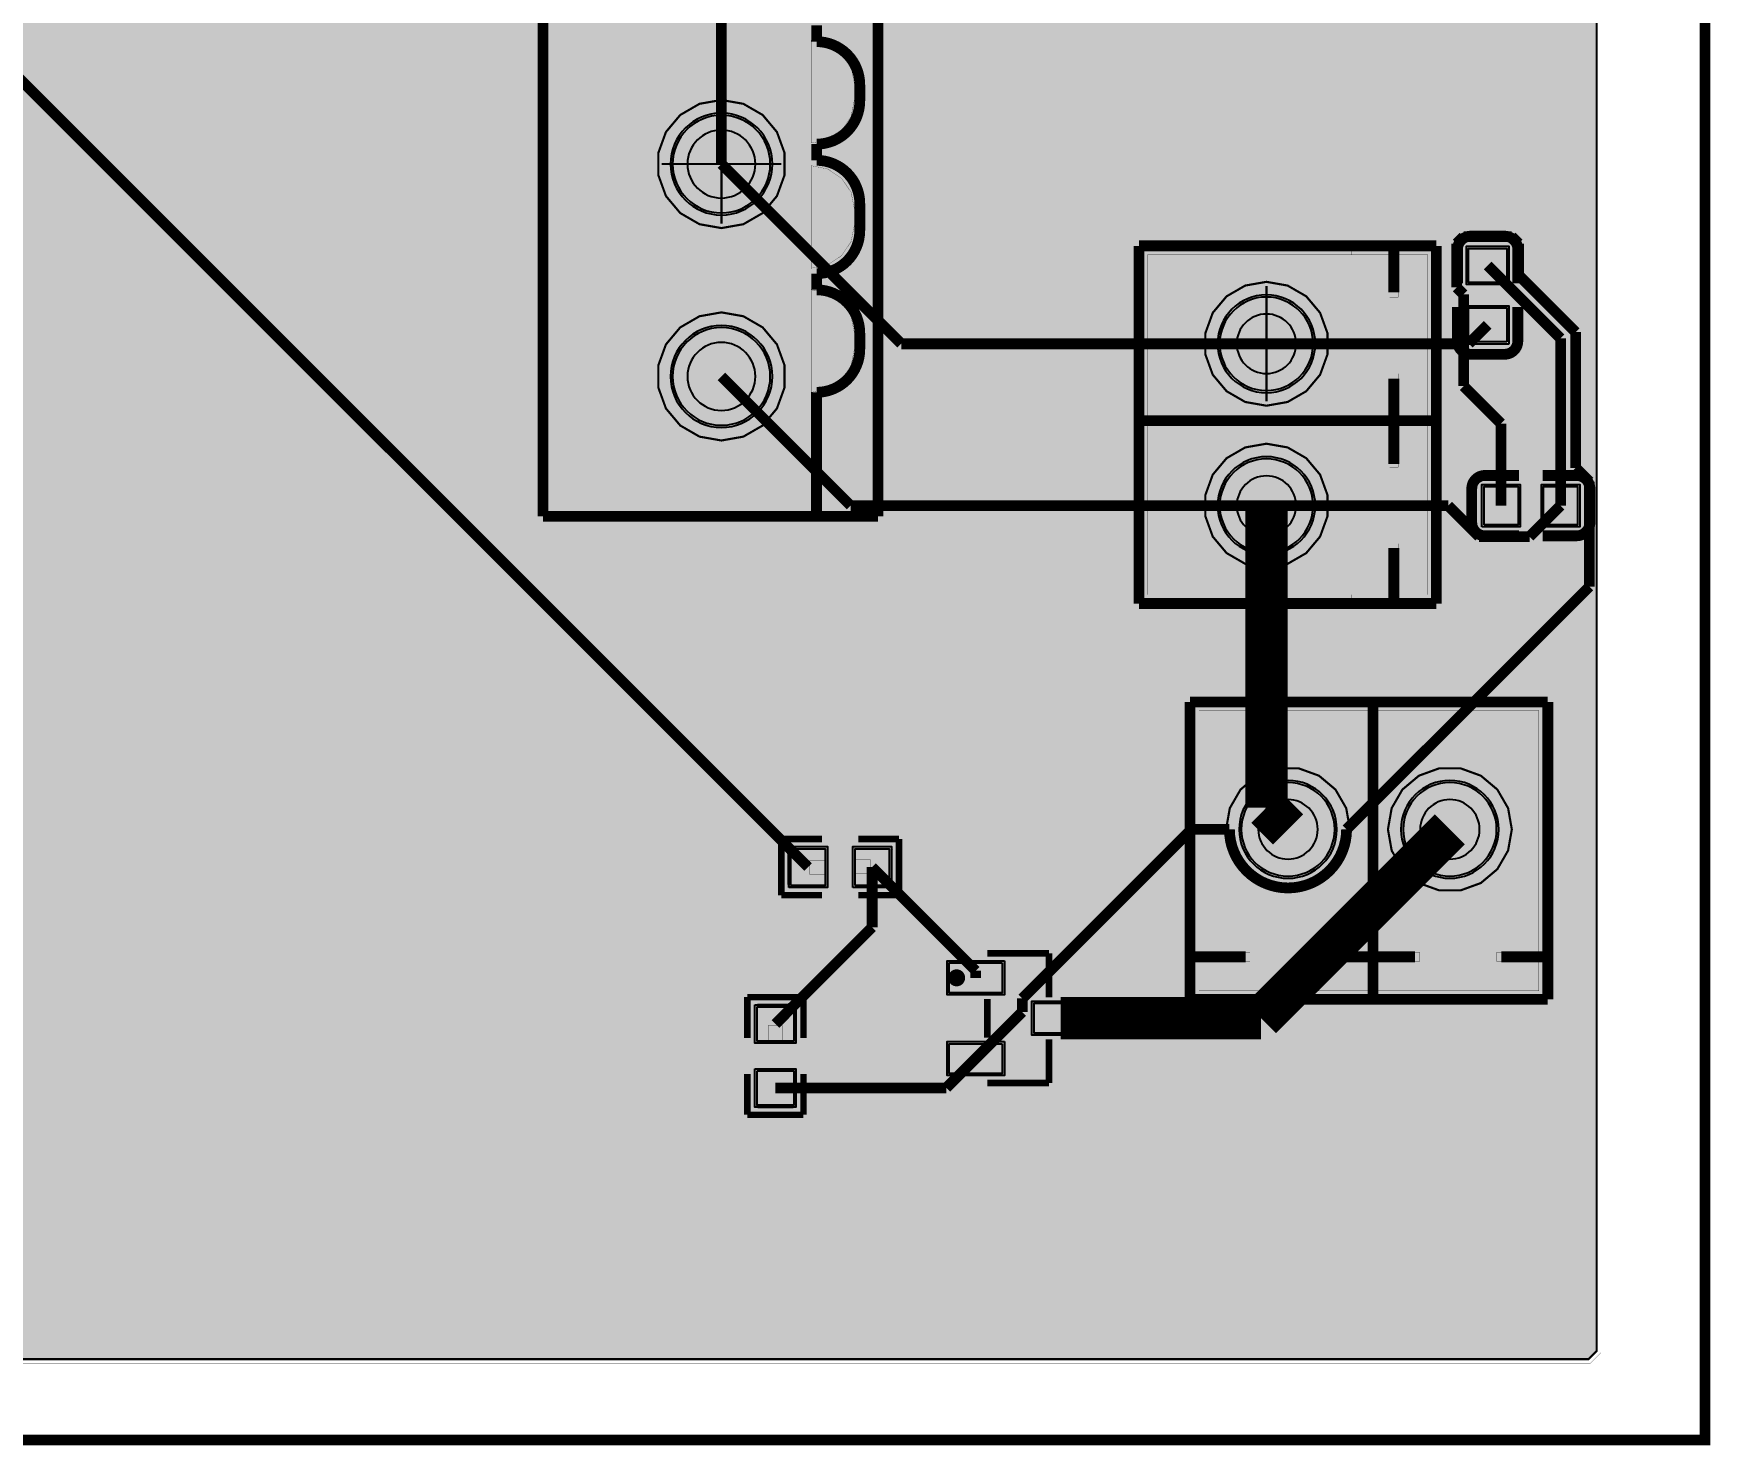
# Model space of a CAD drawing. Header units: millimetres. Extents: x -49.9 to 35.3, y -44.6 to 17.7.
# Drawn here: x -4.13 to 35.34, y -44.6 to -11.37 of the extents above; entities that cross this region are included whole.
import ezdxf

# ---------------------------------------------------------------- set-up
doc = ezdxf.new("R2010")
doc.units = ezdxf.units.MM
doc.header["$MEASUREMENT"] = 0
for name, color, linetype, true_color in [('Board-Outline-Layer', 7, 'Continuous', 0xff00ff), ('Bottom-Layer', 7, 'Continuous', 0x0000ff), ('Bottom-Paste-Mask-Layer', 7, 'Continuous', 0x800000), ('Bottom-Solder-Mask-Layer', 7, 'Continuous', 0xaa00ff), ('Document-Layer', 7, 'Continuous', 0xffffff), ('Hole-Layer', 7, 'Continuous', 0x222222), ('Multi-Layer', 7, 'Continuous', 0xc0c0c0), ('Top-Layer', 7, 'Continuous', 0xff0000), ('Top-Paste-Mask-Layer', 7, 'Continuous', 0x808080), ('Top-Silkscreen-Layer', 7, 'Continuous', 0xffcc00), ('Top-Solder-Mask-Layer', 7, 'Continuous', 0x800080)]:
    doc.layers.add(name, color=color, linetype=linetype, true_color=true_color)

msp = doc.modelspace()

# ---------------------------------------------------------------- hatches: boundary and pattern name
at = {"layer": 'Bottom-Layer'}
for points in [[(31.962, 15.519), (32.313, 15.168), (32.385, 15.138), (32.457, 15.168), (32.554, 15.265), (32.664, 15.265), (32.664, -42.376), (32.47, -42.57), (-47.075, -42.57), (-47.142, -42.503), (-47.142, 15.519)], [(12.065, -15.946), (12.581, -15.855), (13.035, -15.593), (13.371, -15.192), (13.55, -14.7), (13.55, -14.176), (13.371, -13.684), (13.035, -13.283), (12.581, -13.021), (12.065, -12.93), (11.549, -13.021), (11.096, -13.283), (10.759, -13.684), (10.58, -14.176), (10.58, -14.7), (10.759, -15.192), (11.096, -15.593), (11.549, -15.855)], [(10.915, -14.438, 1), (13.215, -14.438, 1)], [(24.892, -17.211), (24.393, -17.299), (23.955, -17.552), (23.629, -17.94), (23.456, -18.416), (23.456, -18.922), (23.629, -19.398), (23.955, -19.786), (24.393, -20.039), (24.892, -20.127), (25.391, -20.039), (25.829, -19.786), (26.155, -19.398), (26.328, -18.922), (26.328, -18.416), (26.155, -17.94), (25.829, -17.552), (25.391, -17.299)], [(23.792, -18.669, 1), (25.992, -18.669, 1)], [(12.065, -20.946), (12.581, -20.855), (13.035, -20.593), (13.371, -20.192), (13.55, -19.7), (13.55, -19.176), (13.371, -18.684), (13.035, -18.283), (12.581, -18.021), (12.065, -17.93), (11.549, -18.021), (11.096, -18.283), (10.759, -18.684), (10.58, -19.176), (10.58, -19.7), (10.759, -20.192), (11.096, -20.593), (11.549, -20.855)], [(10.915, -19.438, 1), (13.215, -19.438, 1)], [(24.892, -21.021), (24.393, -21.109), (23.955, -21.362), (23.629, -21.75), (23.456, -22.226), (23.456, -22.732), (23.629, -23.208), (23.955, -23.596), (24.393, -23.849), (24.892, -23.937), (25.391, -23.849), (25.829, -23.596), (26.155, -23.208), (26.328, -22.732), (26.328, -22.226), (26.155, -21.75), (25.829, -21.362), (25.391, -21.109)], [(23.792, -22.479, 1), (25.992, -22.479, 1)], [(26.858, -30.099), (26.77, -29.6), (26.517, -29.162), (26.129, -28.836), (25.653, -28.663), (25.147, -28.663), (24.671, -28.836), (24.283, -29.162), (24.03, -29.6), (23.942, -30.099), (24.03, -30.598), (24.283, -31.036), (24.671, -31.362), (25.147, -31.535), (25.653, -31.535), (26.129, -31.362), (26.517, -31.036), (26.77, -30.598)], [(30.668, -30.099), (30.58, -29.6), (30.327, -29.162), (29.939, -28.836), (29.463, -28.663), (28.957, -28.663), (28.481, -28.836), (28.093, -29.162), (27.84, -29.6), (27.752, -30.099), (27.84, -30.598), (28.093, -31.036), (28.481, -31.362), (28.957, -31.535), (29.463, -31.535), (29.939, -31.362), (30.327, -31.036), (30.58, -30.598)], [(24.3, -30.099, 1), (26.5, -30.099, 1)], [(28.11, -30.099, 1), (30.31, -30.099, 1)]]:
    msp.add_hatch(color=256, dxfattribs=at).paths.add_polyline_path(points)
at = {"layer": 'Bottom-Paste-Mask-Layer'}
for points in [[(10.915, -14.438, 1), (13.215, -14.438, 1)], [(23.792, -18.669, 1), (25.992, -18.669, 1)], [(10.915, -19.438, 1), (13.215, -19.438, 1)], [(23.792, -22.479, 1), (25.992, -22.479, 1)], [(24.3, -30.099, 1), (26.5, -30.099, 1)], [(28.11, -30.099, 1), (30.31, -30.099, 1)]]:
    msp.add_hatch(color=256, dxfattribs=at).paths.add_polyline_path(points)
at = {"layer": 'Bottom-Solder-Mask-Layer'}
for points in [[(10.865, -14.438, 1), (13.265, -14.438, 1)], [(23.741, -18.669, 1), (26.043, -18.669, 1)], [(10.865, -19.438, 1), (13.265, -19.438, 1)], [(23.741, -22.479, 1), (26.043, -22.479, 1)], [(24.249, -30.099, 1), (26.551, -30.099, 1)], [(28.059, -30.099, 1), (30.361, -30.099, 1)]]:
    msp.add_hatch(color=256, dxfattribs=at).paths.add_polyline_path(points)
at = {"layer": 'Document-Layer'}
for points in [[(15.194, -12.928), (15.117, -13.316), (14.896, -13.646), (14.567, -13.866), (14.178, -13.944), (14.178, -11.531), (14.567, -11.608), (14.896, -11.828), (15.117, -12.158), (15.194, -12.547)], [(15.194, -12.928), (15.117, -13.316), (14.896, -13.646), (14.567, -13.866), (14.178, -13.944), (14.178, -11.531), (14.567, -11.608), (14.896, -11.828), (15.117, -12.158), (15.194, -12.547)], [(15.194, -15.875), (15.117, -16.264), (14.896, -16.593), (14.567, -16.814), (14.178, -16.891), (14.178, -14.478), (14.567, -14.555), (14.896, -14.776), (15.117, -15.105), (15.194, -15.494)], [(15.194, -15.875), (15.117, -16.264), (14.896, -16.593), (14.567, -16.814), (14.178, -16.891), (14.178, -14.478), (14.567, -14.555), (14.896, -14.776), (15.117, -15.105), (15.194, -15.494)], [(21.892, -24.774), (21.892, -16.374), (26.892, -16.374), (26.892, -16.574), (22.092, -16.574), (22.092, -24.574), (26.892, -24.574), (26.892, -24.774)], [(21.892, -24.774), (21.892, -16.374), (26.892, -16.374), (26.892, -16.574), (22.092, -16.574), (22.092, -24.574), (26.892, -24.574), (26.892, -24.774)], [(26.892, -24.774), (26.892, -24.574), (28.692, -24.574), (28.692, -16.574), (26.892, -16.574), (26.892, -16.374), (28.892, -16.374), (28.892, -24.774), (28.092, -24.774)], [(26.892, -24.774), (26.892, -24.574), (28.692, -24.574), (28.692, -16.574), (26.892, -16.574), (26.892, -16.374), (28.892, -16.374), (28.892, -24.774), (28.092, -24.774)], [(27.792, -17.574), (27.792, -16.374), (27.992, -16.374), (27.992, -17.574)], [(27.792, -17.574), (27.792, -16.374), (27.992, -16.374), (27.992, -17.574)], [(15.194, -18.796), (15.117, -19.185), (14.896, -19.514), (14.567, -19.735), (14.178, -19.812), (14.178, -17.399), (14.567, -17.476), (14.896, -17.697), (15.117, -18.026), (15.194, -18.415)], [(15.194, -18.796), (15.117, -19.185), (14.896, -19.514), (14.567, -19.735), (14.178, -19.812), (14.178, -17.399), (14.567, -17.476), (14.896, -17.697), (15.117, -18.026), (15.194, -18.415)], [(27.792, -21.574), (27.792, -19.374), (27.992, -19.374), (27.992, -21.574)], [(27.792, -21.574), (27.792, -19.374), (27.992, -19.374), (27.992, -21.574)], [(14.178, -22.606), (14.178, -19.812), (14.432, -19.812), (14.432, -22.606)], [(14.178, -22.606), (14.178, -19.812), (14.432, -19.812), (14.432, -22.606)], [(26.792, -20.574), (26.792, -20.374), (28.792, -20.374), (28.792, -20.574)], [(26.792, -20.574), (26.792, -20.374), (28.792, -20.374), (28.792, -20.574)], [(27.792, -24.774), (27.792, -23.374), (27.992, -23.374), (27.992, -24.774)], [(27.792, -24.774), (27.792, -23.374), (27.992, -23.374), (27.992, -24.774)], [(23.105, -27.099), (31.505, -27.099), (31.505, -32.099), (31.305, -32.099), (31.305, -27.299), (23.305, -27.299), (23.305, -32.099), (23.105, -32.099)], [(23.105, -27.099), (31.505, -27.099), (31.505, -32.099), (31.305, -32.099), (31.305, -27.299), (23.305, -27.299), (23.305, -32.099), (23.105, -32.099)], [(23.105, -32.099), (23.305, -32.099), (23.305, -33.899), (31.305, -33.899), (31.305, -32.099), (31.505, -32.099), (31.505, -34.099), (23.105, -34.099), (23.105, -33.299)], [(23.105, -32.099), (23.305, -32.099), (23.305, -33.899), (31.305, -33.899), (31.305, -32.099), (31.505, -32.099), (31.505, -34.099), (23.105, -34.099), (23.105, -33.299)], [(27.305, -31.999), (27.505, -31.999), (27.505, -33.999), (27.305, -33.999)], [(27.305, -31.999), (27.505, -31.999), (27.505, -33.999), (27.305, -33.999)], [(23.105, -32.999), (24.505, -32.999), (24.505, -33.199), (23.105, -33.199)], [(23.105, -32.999), (24.505, -32.999), (24.505, -33.199), (23.105, -33.199)], [(26.305, -32.999), (28.505, -32.999), (28.505, -33.199), (26.305, -33.199)], [(26.305, -32.999), (28.505, -32.999), (28.505, -33.199), (26.305, -33.199)], [(30.305, -32.999), (31.505, -32.999), (31.505, -33.199), (30.305, -33.199)], [(30.305, -32.999), (31.505, -32.999), (31.505, -33.199), (30.305, -33.199)]]:
    msp.add_hatch(color=256, dxfattribs=at).paths.add_polyline_path(points)
at = {"layer": 'Hole-Layer'}
for points in [[(11.265, -14.438, 1), (12.865, -14.438, 1)], [(24.192, -18.669, 1), (25.592, -18.669, 1)], [(11.265, -19.438, 1), (12.865, -19.438, 1)], [(24.192, -22.479, 1), (25.592, -22.479, 1)], [(24.7, -30.099, 1), (26.1, -30.099, 1)], [(28.51, -30.099, 1), (29.91, -30.099, 1)]]:
    msp.add_hatch(color=256, dxfattribs=at).paths.add_polyline_path(points)
at = {"layer": 'Multi-Layer'}
for points in [[(10.915, -14.438, 1), (13.215, -14.438, 1)], [(10.915, -14.438, 1), (13.215, -14.438, 1)], [(10.915, -14.438, 1), (13.215, -14.438, 1)], [(23.792, -18.669, 1), (25.992, -18.669, 1)], [(23.792, -18.669, 1), (25.992, -18.669, 1)], [(23.792, -18.669, 1), (25.992, -18.669, 1)], [(10.915, -19.438, 1), (13.215, -19.438, 1)], [(10.915, -19.438, 1), (13.215, -19.438, 1)], [(10.915, -19.438, 1), (13.215, -19.438, 1)], [(23.792, -22.479, 1), (25.992, -22.479, 1)], [(23.792, -22.479, 1), (25.992, -22.479, 1)], [(23.792, -22.479, 1), (25.992, -22.479, 1)], [(24.3, -30.099, 1), (26.5, -30.099, 1)], [(24.3, -30.099, 1), (26.5, -30.099, 1)], [(24.3, -30.099, 1), (26.5, -30.099, 1)], [(28.11, -30.099, 1), (30.31, -30.099, 1)], [(28.11, -30.099, 1), (30.31, -30.099, 1)], [(28.11, -30.099, 1), (30.31, -30.099, 1)]]:
    msp.add_hatch(color=256, dxfattribs=at).paths.add_polyline_path(points)
at = {"layer": 'Top-Layer'}
for points in [[(10.915, -14.438, 1), (13.215, -14.438, 1)], [(30.549, -17.226), (29.649, -17.226), (29.649, -16.426), (30.549, -16.426)], [(23.792, -18.669, 1), (25.992, -18.669, 1)], [(30.549, -18.626), (29.649, -18.626), (29.649, -17.826), (30.549, -17.826)], [(10.915, -19.438, 1), (13.215, -19.438, 1)], [(23.792, -22.479, 1), (25.992, -22.479, 1)], [(30.015, -22.929), (30.015, -22.029), (30.815, -22.029), (30.815, -22.929)], [(31.415, -22.929), (31.415, -22.029), (32.215, -22.029), (32.215, -22.929)], [(24.3, -30.099, 1), (26.5, -30.099, 1)], [(28.11, -30.099, 1), (30.31, -30.099, 1)], [(13.702, -31.42), (13.702, -30.556), (14.509, -30.556), (14.509, -31.42)], [(15.209, -31.42), (15.209, -30.556), (16.016, -30.556), (16.016, -31.42)], [(18.675, -33.244), (18.675, -33.944), (17.425, -33.944), (17.425, -33.244)], [(12.903, -34.276), (13.767, -34.276), (13.767, -35.083), (12.903, -35.083)], [(20.675, -34.194), (20.675, -34.894), (19.425, -34.894), (19.425, -34.194)], [(18.675, -35.144), (18.675, -35.844), (17.425, -35.844), (17.425, -35.144)], [(12.903, -35.783), (13.767, -35.783), (13.767, -36.59), (12.903, -36.59)]]:
    msp.add_hatch(color=256, dxfattribs=at).paths.add_polyline_path(points)
at = {"layer": 'Top-Paste-Mask-Layer'}
for points in [[(10.915, -14.438, 1), (13.215, -14.438, 1)], [(30.549, -17.226), (29.649, -17.226), (29.649, -16.426), (30.549, -16.426)], [(23.792, -18.669, 1), (25.992, -18.669, 1)], [(30.549, -18.626), (29.649, -18.626), (29.649, -17.826), (30.549, -17.826)], [(10.915, -19.438, 1), (13.215, -19.438, 1)], [(23.792, -22.479, 1), (25.992, -22.479, 1)], [(30.015, -22.929), (30.015, -22.029), (30.815, -22.029), (30.815, -22.929)], [(31.415, -22.929), (31.415, -22.029), (32.215, -22.029), (32.215, -22.929)], [(24.3, -30.099, 1), (26.5, -30.099, 1)], [(28.11, -30.099, 1), (30.31, -30.099, 1)], [(13.664, -31.438), (13.614, -31.388), (13.614, -30.588), (13.664, -30.538), (14.464, -30.538), (14.514, -30.588), (14.514, -30.83), (14.144, -30.83), (14.144, -31.16), (14.514, -31.16), (14.514, -31.388), (14.464, -31.438)], [(13.664, -31.438), (13.614, -31.388), (13.614, -30.588), (13.664, -30.538), (14.464, -30.538), (14.514, -30.588), (14.514, -30.83), (14.144, -30.83), (14.144, -31.16), (14.514, -31.16), (14.514, -31.388), (14.464, -31.438)], [(16.054, -30.538), (16.104, -30.588), (16.104, -31.388), (16.054, -31.438), (15.254, -31.438), (15.204, -31.388), (15.204, -31.146), (15.574, -31.146), (15.574, -30.816), (15.204, -30.816), (15.204, -30.588), (15.254, -30.538)], [(16.054, -30.538), (16.104, -30.588), (16.104, -31.388), (16.054, -31.438), (15.254, -31.438), (15.204, -31.388), (15.204, -31.146), (15.574, -31.146), (15.574, -30.816), (15.204, -30.816), (15.204, -30.588), (15.254, -30.538)], [(18.675, -33.244), (18.675, -33.944), (17.425, -33.944), (17.425, -33.244)], [(12.885, -34.238), (12.935, -34.188), (13.735, -34.188), (13.785, -34.238), (13.785, -35.038), (13.735, -35.088), (13.493, -35.088), (13.493, -34.718), (13.163, -34.718), (13.163, -35.088), (12.935, -35.088), (12.885, -35.038)], [(12.885, -34.238), (12.935, -34.188), (13.735, -34.188), (13.785, -34.238), (13.785, -35.038), (13.735, -35.088), (13.493, -35.088), (13.493, -34.718), (13.163, -34.718), (13.163, -35.088), (12.935, -35.088), (12.885, -35.038)], [(20.675, -34.194), (20.675, -34.894), (19.425, -34.894), (19.425, -34.194)], [(18.675, -35.144), (18.675, -35.844), (17.425, -35.844), (17.425, -35.144)], [(13.785, -36.628), (13.735, -36.678), (12.935, -36.678), (12.885, -36.628), (12.885, -35.828), (12.935, -35.778), (13.177, -35.778), (13.177, -36.148), (13.507, -36.148), (13.507, -35.778), (13.735, -35.778), (13.785, -35.828)], [(13.785, -36.628), (13.735, -36.678), (12.935, -36.678), (12.885, -36.628), (12.885, -35.828), (12.935, -35.778), (13.177, -35.778), (13.177, -36.148), (13.507, -36.148), (13.507, -35.778), (13.735, -35.778), (13.785, -35.828)]]:
    msp.add_hatch(color=256, dxfattribs=at).paths.add_polyline_path(points)
at = {"layer": 'Top-Solder-Mask-Layer'}
for points in [[(10.865, -14.438, 1), (13.265, -14.438, 1)], [(30.6, -17.277), (29.598, -17.277), (29.598, -16.375), (30.6, -16.375)], [(23.741, -18.669, 1), (26.043, -18.669, 1)], [(30.6, -18.677), (29.598, -18.677), (29.598, -17.775), (30.6, -17.775)], [(10.865, -19.438, 1), (13.265, -19.438, 1)], [(23.741, -22.479, 1), (26.043, -22.479, 1)], [(29.964, -22.98), (29.964, -21.978), (30.866, -21.978), (30.866, -22.98)], [(31.364, -22.98), (31.364, -21.978), (32.266, -21.978), (32.266, -22.98)], [(24.249, -30.099, 1), (26.551, -30.099, 1)], [(28.059, -30.099, 1), (30.361, -30.099, 1)], [(13.652, -31.471), (13.652, -30.505), (14.56, -30.505), (14.56, -31.471)], [(15.158, -31.471), (15.158, -30.505), (16.066, -30.505), (16.066, -31.471)], [(18.726, -33.193), (18.726, -33.995), (17.374, -33.995), (17.374, -33.193)], [(12.852, -34.226), (13.818, -34.226), (13.818, -35.134), (12.852, -35.134)], [(20.726, -34.143), (20.726, -34.945), (19.374, -34.945), (19.374, -34.143)], [(18.726, -35.093), (18.726, -35.895), (17.374, -35.895), (17.374, -35.093)], [(12.852, -35.732), (13.818, -35.732), (13.818, -36.64), (12.852, -36.64)]]:
    msp.add_hatch(color=256, dxfattribs=at).paths.add_polyline_path(points)

# ---------------------------------------------------------------- linework, layer by layer
at = {"layer": 'Board-Outline-Layer', "const_width": 0.254}
msp.add_lwpolyline([(-49.784, -44.474), (-49.784, 17.526), (35.216, 17.526), (35.216, -44.474)], close=True, dxfattribs=at)
at = {"layer": 'Bottom-Layer'}
for points, const_width in [([(32.766, 15.367), (32.766, -42.418), (32.512, -42.672), (-47.117, -42.672), (-47.244, -42.545), (-47.244, 15.621), (32.004, 15.621), (32.385, 15.24), (32.512, 15.367)], 0.00508), ([(31.962, 15.519), (32.313, 15.168), (32.385, 15.138), (32.457, 15.168), (32.554, 15.265), (32.664, 15.265), (32.664, -42.376), (32.47, -42.57), (-47.075, -42.57), (-47.142, -42.503), (-47.142, 15.519)], 0.0508), ([(12.065, -15.946), (12.581, -15.855), (13.035, -15.593), (13.371, -15.192), (13.55, -14.7), (13.55, -14.176), (13.371, -13.684), (13.035, -13.283), (12.581, -13.021), (12.065, -12.93), (11.549, -13.021), (11.096, -13.283), (10.759, -13.684), (10.58, -14.176), (10.58, -14.7), (10.759, -15.192), (11.096, -15.593), (11.549, -15.855)], 0.0508), ([(24.892, -17.211), (24.393, -17.299), (23.955, -17.552), (23.629, -17.94), (23.456, -18.416), (23.456, -18.922), (23.629, -19.398), (23.955, -19.786), (24.393, -20.039), (24.892, -20.127), (25.391, -20.039), (25.829, -19.786), (26.155, -19.398), (26.328, -18.922), (26.328, -18.416), (26.155, -17.94), (25.829, -17.552), (25.391, -17.299)], 0.0508), ([(12.065, -20.946), (12.581, -20.855), (13.035, -20.593), (13.371, -20.192), (13.55, -19.7), (13.55, -19.176), (13.371, -18.684), (13.035, -18.283), (12.581, -18.021), (12.065, -17.93), (11.549, -18.021), (11.096, -18.283), (10.759, -18.684), (10.58, -19.176), (10.58, -19.7), (10.759, -20.192), (11.096, -20.593), (11.549, -20.855)], 0.0508), ([(24.892, -21.021), (24.393, -21.109), (23.955, -21.362), (23.629, -21.75), (23.456, -22.226), (23.456, -22.732), (23.629, -23.208), (23.955, -23.596), (24.393, -23.849), (24.892, -23.937), (25.391, -23.849), (25.829, -23.596), (26.155, -23.208), (26.328, -22.732), (26.328, -22.226), (26.155, -21.75), (25.829, -21.362), (25.391, -21.109)], 0.0508), ([(26.858, -30.099), (26.77, -29.6), (26.517, -29.162), (26.129, -28.836), (25.653, -28.663), (25.147, -28.663), (24.671, -28.836), (24.283, -29.162), (24.03, -29.6), (23.942, -30.099), (24.03, -30.598), (24.283, -31.036), (24.671, -31.362), (25.147, -31.535), (25.653, -31.535), (26.129, -31.362), (26.517, -31.036), (26.77, -30.598)], 0.0508), ([(30.668, -30.099), (30.58, -29.6), (30.327, -29.162), (29.939, -28.836), (29.463, -28.663), (28.957, -28.663), (28.481, -28.836), (28.093, -29.162), (27.84, -29.6), (27.752, -30.099), (27.84, -30.598), (28.093, -31.036), (28.481, -31.362), (28.957, -31.535), (29.463, -31.535), (29.939, -31.362), (30.327, -31.036), (30.58, -30.598)], 0.0508)]:
    msp.add_lwpolyline(points, close=True, dxfattribs=dict(at, const_width=const_width))
at = {"layer": 'Bottom-Layer', "const_width": 0.0508}
for points in [[(12.065, -14.438), (12.065, -13.031)], [(12.065, -14.438), (10.659, -14.438)], [(12.065, -14.438), (12.065, -15.844)], [(12.065, -14.438), (13.472, -14.438)], [(24.892, -18.669), (24.892, -17.313)], [(24.892, -18.669), (23.535, -18.669)], [(24.892, -18.669), (24.892, -20.026)], [(24.892, -18.669), (26.249, -18.669)]]:
    msp.add_lwpolyline(points, dxfattribs=at)
at = {"layer": 'Bottom-Layer'}
for points in [[(10.915, -14.438, 1), (13.215, -14.438), (13.215, -14.438, 1), (10.915, -14.438)], [(10.915, -19.438, 1), (13.215, -19.438), (13.215, -19.438, 1), (10.915, -19.438)]]:
    msp.add_lwpolyline(points, format="xyb", dxfattribs=at)
for points in [[(23.792, -18.669, 1), (25.992, -18.669, 1)], [(23.792, -22.479, 1), (25.992, -22.479, 1)], [(24.3, -30.099, 1), (26.5, -30.099, 1)], [(28.11, -30.099, 1), (30.31, -30.099, 1)]]:
    msp.add_lwpolyline(points, format="xyb", close=True, dxfattribs=at)
at = {"layer": 'Bottom-Paste-Mask-Layer'}
for points in [[(10.915, -14.438, 1), (13.215, -14.438), (13.215, -14.438, 1), (10.915, -14.438)], [(10.915, -19.438, 1), (13.215, -19.438), (13.215, -19.438, 1), (10.915, -19.438)]]:
    msp.add_lwpolyline(points, format="xyb", dxfattribs=at)
for points in [[(23.792, -18.669, 1), (25.992, -18.669, 1)], [(23.792, -22.479, 1), (25.992, -22.479, 1)], [(24.3, -30.099, 1), (26.5, -30.099, 1)], [(28.11, -30.099, 1), (30.31, -30.099, 1)]]:
    msp.add_lwpolyline(points, format="xyb", close=True, dxfattribs=at)
at = {"layer": 'Bottom-Solder-Mask-Layer'}
for points in [[(10.865, -14.438, 1), (13.265, -14.438), (13.265, -14.438, 1), (10.865, -14.438)], [(23.741, -18.669, 1), (26.043, -18.669), (26.043, -18.669, 1), (23.741, -18.669)], [(10.865, -19.438, 1), (13.265, -19.438), (13.265, -19.438, 1), (10.865, -19.438)], [(23.741, -22.479, 1), (26.043, -22.479), (26.043, -22.479, 1), (23.741, -22.479)], [(24.249, -30.099, 1), (26.551, -30.099), (26.551, -30.099, 1), (24.249, -30.099)], [(28.059, -30.099, 1), (30.361, -30.099), (30.361, -30.099, 1), (28.059, -30.099)]]:
    msp.add_lwpolyline(points, format="xyb", dxfattribs=at)
at = {"layer": 'Document-Layer', "const_width": 0.00508}
for points in [[(15.194, -12.928), (15.117, -13.316), (14.896, -13.646), (14.567, -13.866), (14.178, -13.944), (14.178, -11.531), (14.567, -11.608), (14.896, -11.828), (15.117, -12.158), (15.194, -12.547)], [(15.194, -12.928), (15.117, -13.316), (14.896, -13.646), (14.567, -13.866), (14.178, -13.944), (14.178, -11.531), (14.567, -11.608), (14.896, -11.828), (15.117, -12.158), (15.194, -12.547)], [(15.194, -15.875), (15.117, -16.264), (14.896, -16.593), (14.567, -16.814), (14.178, -16.891), (14.178, -14.478), (14.567, -14.555), (14.896, -14.776), (15.117, -15.105), (15.194, -15.494)], [(15.194, -15.875), (15.117, -16.264), (14.896, -16.593), (14.567, -16.814), (14.178, -16.891), (14.178, -14.478), (14.567, -14.555), (14.896, -14.776), (15.117, -15.105), (15.194, -15.494)], [(21.892, -24.774), (21.892, -16.374), (26.892, -16.374), (26.892, -16.574), (22.092, -16.574), (22.092, -24.574), (26.892, -24.574), (26.892, -24.774)], [(21.892, -24.774), (21.892, -16.374), (26.892, -16.374), (26.892, -16.574), (22.092, -16.574), (22.092, -24.574), (26.892, -24.574), (26.892, -24.774)], [(26.892, -24.774), (26.892, -24.574), (28.692, -24.574), (28.692, -16.574), (26.892, -16.574), (26.892, -16.374), (28.892, -16.374), (28.892, -24.774), (28.092, -24.774)], [(26.892, -24.774), (26.892, -24.574), (28.692, -24.574), (28.692, -16.574), (26.892, -16.574), (26.892, -16.374), (28.892, -16.374), (28.892, -24.774), (28.092, -24.774)], [(27.792, -17.574), (27.792, -16.374), (27.992, -16.374), (27.992, -17.574)], [(27.792, -17.574), (27.792, -16.374), (27.992, -16.374), (27.992, -17.574)], [(15.194, -18.796), (15.117, -19.185), (14.896, -19.514), (14.567, -19.735), (14.178, -19.812), (14.178, -17.399), (14.567, -17.476), (14.896, -17.697), (15.117, -18.026), (15.194, -18.415)], [(15.194, -18.796), (15.117, -19.185), (14.896, -19.514), (14.567, -19.735), (14.178, -19.812), (14.178, -17.399), (14.567, -17.476), (14.896, -17.697), (15.117, -18.026), (15.194, -18.415)], [(27.792, -21.574), (27.792, -19.374), (27.992, -19.374), (27.992, -21.574)], [(27.792, -21.574), (27.792, -19.374), (27.992, -19.374), (27.992, -21.574)], [(14.178, -22.606), (14.178, -19.812), (14.432, -19.812), (14.432, -22.606)], [(14.178, -22.606), (14.178, -19.812), (14.432, -19.812), (14.432, -22.606)], [(26.792, -20.574), (26.792, -20.374), (28.792, -20.374), (28.792, -20.574)], [(26.792, -20.574), (26.792, -20.374), (28.792, -20.374), (28.792, -20.574)], [(27.792, -24.774), (27.792, -23.374), (27.992, -23.374), (27.992, -24.774)], [(27.792, -24.774), (27.792, -23.374), (27.992, -23.374), (27.992, -24.774)], [(23.105, -27.099), (31.505, -27.099), (31.505, -32.099), (31.305, -32.099), (31.305, -27.299), (23.305, -27.299), (23.305, -32.099), (23.105, -32.099)], [(23.105, -27.099), (31.505, -27.099), (31.505, -32.099), (31.305, -32.099), (31.305, -27.299), (23.305, -27.299), (23.305, -32.099), (23.105, -32.099)], [(23.105, -32.099), (23.305, -32.099), (23.305, -33.899), (31.305, -33.899), (31.305, -32.099), (31.505, -32.099), (31.505, -34.099), (23.105, -34.099), (23.105, -33.299)], [(23.105, -32.099), (23.305, -32.099), (23.305, -33.899), (31.305, -33.899), (31.305, -32.099), (31.505, -32.099), (31.505, -34.099), (23.105, -34.099), (23.105, -33.299)], [(27.305, -31.999), (27.505, -31.999), (27.505, -33.999), (27.305, -33.999)], [(27.305, -31.999), (27.505, -31.999), (27.505, -33.999), (27.305, -33.999)], [(23.105, -32.999), (24.505, -32.999), (24.505, -33.199), (23.105, -33.199)], [(23.105, -32.999), (24.505, -32.999), (24.505, -33.199), (23.105, -33.199)], [(26.305, -32.999), (28.505, -32.999), (28.505, -33.199), (26.305, -33.199)], [(26.305, -32.999), (28.505, -32.999), (28.505, -33.199), (26.305, -33.199)], [(30.305, -32.999), (31.505, -32.999), (31.505, -33.199), (30.305, -33.199)], [(30.305, -32.999), (31.505, -32.999), (31.505, -33.199), (30.305, -33.199)]]:
    msp.add_lwpolyline(points, close=True, dxfattribs=at)
at = {"layer": 'Document-Layer', "const_width": 0.2}
msp.add_lwpolyline([(17.5, -33.594, 1), (17.7, -33.594, 1)], format="xyb", close=True, dxfattribs=at)
msp.add_lwpolyline([(17.5, -33.594, 1), (17.7, -33.594, 1)], format="xyb", close=True, dxfattribs=at)
at = {"layer": 'Hole-Layer'}
for points in [[(11.265, -14.438, 1), (12.865, -14.438), (12.865, -14.438, 1), (11.265, -14.438)], [(24.192, -18.669, 1), (25.592, -18.669), (25.592, -18.669, 1), (24.192, -18.669)], [(11.265, -19.438, 1), (12.865, -19.438), (12.865, -19.438, 1), (11.265, -19.438)], [(24.192, -22.479, 1), (25.592, -22.479), (25.592, -22.479, 1), (24.192, -22.479)], [(24.7, -30.099, 1), (26.1, -30.099), (26.1, -30.099, 1), (24.7, -30.099)], [(28.51, -30.099, 1), (29.91, -30.099), (29.91, -30.099, 1), (28.51, -30.099)]]:
    msp.add_lwpolyline(points, format="xyb", dxfattribs=at)
at = {"layer": 'Multi-Layer'}
for points in [[(10.915, -14.438, 1), (13.215, -14.438), (13.215, -14.438, 1), (10.915, -14.438)], [(10.915, -14.438, 1), (13.215, -14.438), (13.215, -14.438, 1), (10.915, -14.438)], [(10.915, -14.438, 1), (13.215, -14.438), (13.215, -14.438, 1), (10.915, -14.438)], [(10.915, -19.438, 1), (13.215, -19.438), (13.215, -19.438, 1), (10.915, -19.438)], [(10.915, -19.438, 1), (13.215, -19.438), (13.215, -19.438, 1), (10.915, -19.438)], [(10.915, -19.438, 1), (13.215, -19.438), (13.215, -19.438, 1), (10.915, -19.438)]]:
    msp.add_lwpolyline(points, format="xyb", dxfattribs=at)
for points in [[(23.792, -18.669, 1), (25.992, -18.669, 1)], [(23.792, -18.669, 1), (25.992, -18.669, 1)], [(23.792, -18.669, 1), (25.992, -18.669, 1)], [(23.792, -22.479, 1), (25.992, -22.479, 1)], [(23.792, -22.479, 1), (25.992, -22.479, 1)], [(23.792, -22.479, 1), (25.992, -22.479, 1)], [(24.3, -30.099, 1), (26.5, -30.099, 1)], [(24.3, -30.099, 1), (26.5, -30.099, 1)], [(24.3, -30.099, 1), (26.5, -30.099, 1)], [(28.11, -30.099, 1), (30.31, -30.099, 1)], [(28.11, -30.099, 1), (30.31, -30.099, 1)], [(28.11, -30.099, 1), (30.31, -30.099, 1)]]:
    msp.add_lwpolyline(points, format="xyb", close=True, dxfattribs=at)
at = {"layer": 'Top-Layer'}
for points, const_width in [([(12.065, -9.438), (12.065, -14.438)], 0.254), ([(14.106, -30.988), (-5.874, -11.009)], 0.254), ([(12.065, -14.438), (16.296, -18.669)], 0.254), ([(29.533, -16.147), (29.37, -16.31)], 0.254), ([(30.665, -16.147), (29.533, -16.147)], 0.254), ([(30.828, -16.31), (30.665, -16.147)], 0.254), ([(29.37, -16.31), (29.37, -17.342)], 0.254), ([(30.828, -17.052), (30.828, -16.31)], 0.254), ([(31.815, -18.542), (30.099, -16.826)], 0.254), ([(32.171, -18.395), (30.828, -17.052)], 0.254), ([(29.37, -17.342), (29.533, -17.505)], 0.254), ([(29.533, -17.505), (29.533, -18.669)], 0.254), ([(29.656, -18.669), (30.099, -18.226)], 0.254), ([(16.296, -18.669), (24.892, -18.669)], 0.254), ([(24.892, -18.669), (29.533, -18.669)], 0.254), ([(29.533, -18.669), (29.656, -18.669)], 0.254), ([(29.533, -18.669), (29.533, -19.665)], 0.254), ([(31.815, -22.479), (31.815, -18.542)], 0.254), ([(32.171, -21.59), (32.171, -18.395)], 0.254), ([(15.106, -22.479), (12.065, -19.438)], 0.254), ([(29.533, -19.665), (30.415, -20.546)], 0.254), ([(30.415, -20.546), (30.415, -22.479)], 0.254), ([(32.494, -21.913), (32.171, -21.59)], 0.254), ([(24.892, -22.479), (24.892, -29.591)], 1), ([(32.494, -24.384), (32.494, -21.913)], 0.254), ([(24.892, -22.479), (15.106, -22.479)], 0.254), ([(29.17, -22.479), (24.892, -22.479)], 0.254), ([(29.899, -23.208), (29.17, -22.479)], 0.254), ([(31.815, -22.479), (31.086, -23.208)], 0.254), ([(31.086, -23.208), (29.899, -23.208)], 0.254), ([(26.779, -30.099), (32.494, -24.384)], 0.254), ([(24.892, -29.591), (25.4, -30.099)], 1), ([(24.765, -34.544), (29.21, -30.099)], 1), ([(19.146, -34.079), (23.125, -30.099)], 0.254), ([(23.125, -30.099), (24.021, -30.099)], 0.254), ([(15.612, -30.988), (15.612, -32.402)], 0.254), ([(15.612, -30.988), (18.05, -33.426)], 0.254), ([(15.612, -32.402), (13.335, -34.68)], 0.254), ([(18.05, -33.426), (18.05, -33.594)], 0.254), ([(18.05, -35.494), (19.146, -34.398)], 0.254), ([(19.146, -34.398), (19.146, -34.079)], 0.254), ([(20.05, -34.544), (24.765, -34.544)], 1), ([(17.358, -36.186), (18.05, -35.494)], 0.254), ([(13.335, -36.186), (17.358, -36.186)], 0.254)]:
    msp.add_lwpolyline(points, dxfattribs=dict(at, const_width=const_width))
for points in [[(10.915, -14.438, 1), (13.215, -14.438), (13.215, -14.438, 1), (10.915, -14.438)], [(10.915, -19.438, 1), (13.215, -19.438), (13.215, -19.438, 1), (10.915, -19.438)]]:
    msp.add_lwpolyline(points, format="xyb", dxfattribs=at)
for points in [[(30.549, -17.226), (29.649, -17.226), (29.649, -16.426), (30.549, -16.426)], [(30.549, -18.626), (29.649, -18.626), (29.649, -17.826), (30.549, -17.826)], [(30.015, -22.929), (30.015, -22.029), (30.815, -22.029), (30.815, -22.929)], [(31.415, -22.929), (31.415, -22.029), (32.215, -22.029), (32.215, -22.929)], [(13.702, -31.42), (13.702, -30.556), (14.509, -30.556), (14.509, -31.42)], [(15.209, -31.42), (15.209, -30.556), (16.016, -30.556), (16.016, -31.42)], [(18.675, -33.244), (18.675, -33.944), (17.425, -33.944), (17.425, -33.244)], [(12.903, -34.276), (13.767, -34.276), (13.767, -35.083), (12.903, -35.083)], [(20.675, -34.194), (20.675, -34.894), (19.425, -34.894), (19.425, -34.194)], [(18.675, -35.144), (18.675, -35.844), (17.425, -35.844), (17.425, -35.144)], [(12.903, -35.783), (13.767, -35.783), (13.767, -36.59), (12.903, -36.59)]]:
    msp.add_lwpolyline(points, close=True, dxfattribs=at)
for points in [[(23.792, -18.669, 1), (25.992, -18.669, 1)], [(23.792, -22.479, 1), (25.992, -22.479, 1)], [(24.3, -30.099, 1), (26.5, -30.099, 1)], [(28.11, -30.099, 1), (30.31, -30.099, 1)]]:
    msp.add_lwpolyline(points, format="xyb", close=True, dxfattribs=at)
at = {"layer": 'Top-Layer', "const_width": 0.254}
msp.add_lwpolyline([(24.021, -30.099, 1), (26.779, -30.099)], format="xyb", dxfattribs=at)
at = {"layer": 'Top-Paste-Mask-Layer'}
for points in [[(10.915, -14.438, 1), (13.215, -14.438), (13.215, -14.438, 1), (10.915, -14.438)], [(10.915, -19.438, 1), (13.215, -19.438), (13.215, -19.438, 1), (10.915, -19.438)]]:
    msp.add_lwpolyline(points, format="xyb", dxfattribs=at)
for points in [[(30.549, -17.226), (29.649, -17.226), (29.649, -16.426), (30.549, -16.426)], [(30.549, -18.626), (29.649, -18.626), (29.649, -17.826), (30.549, -17.826)], [(30.015, -22.929), (30.015, -22.029), (30.815, -22.029), (30.815, -22.929)], [(31.415, -22.929), (31.415, -22.029), (32.215, -22.029), (32.215, -22.929)], [(18.675, -33.244), (18.675, -33.944), (17.425, -33.944), (17.425, -33.244)], [(20.675, -34.194), (20.675, -34.894), (19.425, -34.894), (19.425, -34.194)], [(18.675, -35.144), (18.675, -35.844), (17.425, -35.844), (17.425, -35.144)]]:
    msp.add_lwpolyline(points, close=True, dxfattribs=at)
for points in [[(23.792, -18.669, 1), (25.992, -18.669, 1)], [(23.792, -22.479, 1), (25.992, -22.479, 1)], [(24.3, -30.099, 1), (26.5, -30.099, 1)], [(28.11, -30.099, 1), (30.31, -30.099, 1)]]:
    msp.add_lwpolyline(points, format="xyb", close=True, dxfattribs=at)
at = {"layer": 'Top-Paste-Mask-Layer', "const_width": 0.00508}
for points in [[(13.664, -31.438), (13.614, -31.388), (13.614, -30.588), (13.664, -30.538), (14.464, -30.538), (14.514, -30.588), (14.514, -30.83), (14.144, -30.83), (14.144, -31.16), (14.514, -31.16), (14.514, -31.388), (14.464, -31.438)], [(13.664, -31.438), (13.614, -31.388), (13.614, -30.588), (13.664, -30.538), (14.464, -30.538), (14.514, -30.588), (14.514, -30.83), (14.144, -30.83), (14.144, -31.16), (14.514, -31.16), (14.514, -31.388), (14.464, -31.438)], [(16.054, -30.538), (16.104, -30.588), (16.104, -31.388), (16.054, -31.438), (15.254, -31.438), (15.204, -31.388), (15.204, -31.146), (15.574, -31.146), (15.574, -30.816), (15.204, -30.816), (15.204, -30.588), (15.254, -30.538)], [(16.054, -30.538), (16.104, -30.588), (16.104, -31.388), (16.054, -31.438), (15.254, -31.438), (15.204, -31.388), (15.204, -31.146), (15.574, -31.146), (15.574, -30.816), (15.204, -30.816), (15.204, -30.588), (15.254, -30.538)], [(12.885, -34.238), (12.935, -34.188), (13.735, -34.188), (13.785, -34.238), (13.785, -35.038), (13.735, -35.088), (13.493, -35.088), (13.493, -34.718), (13.163, -34.718), (13.163, -35.088), (12.935, -35.088), (12.885, -35.038)], [(12.885, -34.238), (12.935, -34.188), (13.735, -34.188), (13.785, -34.238), (13.785, -35.038), (13.735, -35.088), (13.493, -35.088), (13.493, -34.718), (13.163, -34.718), (13.163, -35.088), (12.935, -35.088), (12.885, -35.038)], [(13.785, -36.628), (13.735, -36.678), (12.935, -36.678), (12.885, -36.628), (12.885, -35.828), (12.935, -35.778), (13.177, -35.778), (13.177, -36.148), (13.507, -36.148), (13.507, -35.778), (13.735, -35.778), (13.785, -35.828)], [(13.785, -36.628), (13.735, -36.678), (12.935, -36.678), (12.885, -36.628), (12.885, -35.828), (12.935, -35.778), (13.177, -35.778), (13.177, -36.148), (13.507, -36.148), (13.507, -35.778), (13.735, -35.778), (13.785, -35.828)]]:
    msp.add_lwpolyline(points, close=True, dxfattribs=at)
at = {"layer": 'Top-Silkscreen-Layer'}
for points, const_width in [([(7.865, -22.733), (7.865, -1.143)], 0.254), ([(7.865, -22.733), (7.865, -1.143)], 0.254), ([(15.748, -22.733), (15.748, -1.143)], 0.254), ([(15.748, -22.733), (15.748, -1.143)], 0.254), ([(14.305, -11.557), (14.305, -11.176)], 0.254), ([(14.305, -11.557), (14.305, -11.176)], 0.254), ([(15.321, -12.7), (15.321, -12.573)], 0.254), ([(15.321, -12.7), (15.321, -12.573)], 0.254), ([(15.321, -12.954), (15.321, -12.7)], 0.254), ([(15.321, -12.954), (15.321, -12.7)], 0.254), ([(14.305, -14.351), (14.305, -13.97)], 0.254), ([(14.305, -14.351), (14.305, -13.97)], 0.254), ([(15.321, -16.002), (15.321, -15.367)], 0.254), ([(15.321, -16.002), (15.321, -15.367)], 0.254), ([(29.699, -16.136), (30.499, -16.136)], 0.254), ([(29.699, -16.136), (30.499, -16.136)], 0.254), ([(28.892, -16.364), (21.892, -16.364)], 0.254), ([(21.892, -16.364), (21.892, -24.784)], 0.254), ([(28.892, -16.364), (21.892, -16.364)], 0.254), ([(21.892, -16.364), (21.892, -24.784)], 0.254), ([(27.892, -16.364), (27.892, -17.459)], 0.254), ([(27.892, -16.364), (27.892, -17.459)], 0.254), ([(28.892, -16.364), (28.892, -24.784)], 0.254), ([(28.892, -16.364), (28.892, -24.784)], 0.254), ([(29.389, -17.246), (29.389, -16.446)], 0.254), ([(29.389, -17.246), (29.389, -16.446)], 0.254), ([(30.809, -17.246), (30.809, -16.446)], 0.254), ([(30.809, -17.246), (30.809, -16.446)], 0.254), ([(14.305, -17.399), (14.305, -17.018)], 0.254), ([(14.305, -17.399), (14.305, -17.018)], 0.254), ([(29.389, -17.806), (29.389, -18.606)], 0.254), ([(29.389, -17.806), (29.389, -18.606)], 0.254), ([(30.809, -17.806), (30.809, -18.606)], 0.254), ([(30.809, -17.806), (30.809, -18.606)], 0.254), ([(15.321, -18.542), (15.321, -18.415)], 0.254), ([(15.321, -18.542), (15.321, -18.415)], 0.254), ([(15.321, -18.796), (15.321, -18.542)], 0.254), ([(15.321, -18.796), (15.321, -18.542)], 0.254), ([(30.499, -18.916), (29.699, -18.916)], 0.254), ([(30.499, -18.916), (29.699, -18.916)], 0.254), ([(14.305, -22.729), (14.305, -19.812)], 0.254), ([(14.305, -22.729), (14.305, -19.812)], 0.254), ([(27.892, -19.489), (27.892, -21.499)], 0.254), ([(27.892, -19.489), (27.892, -21.499)], 0.254), ([(28.892, -20.479), (21.892, -20.479)], 0.254), ([(28.892, -20.479), (21.892, -20.479)], 0.254), ([(30.835, -21.769), (30.035, -21.769)], 0.254), ([(30.835, -21.769), (30.035, -21.769)], 0.254), ([(31.395, -21.769), (32.195, -21.769)], 0.254), ([(31.395, -21.769), (32.195, -21.769)], 0.254), ([(29.725, -22.879), (29.725, -22.079)], 0.254), ([(29.725, -22.879), (29.725, -22.079)], 0.254), ([(32.505, -22.079), (32.505, -22.879)], 0.254), ([(32.505, -22.079), (32.505, -22.879)], 0.254), ([(14.482, -22.733), (7.865, -22.733)], 0.254), ([(14.482, -22.733), (7.865, -22.733)], 0.254), ([(14.482, -22.733), (15.748, -22.733)], 0.254), ([(14.482, -22.733), (15.748, -22.733)], 0.254), ([(30.835, -23.189), (30.035, -23.189)], 0.254), ([(30.835, -23.189), (30.035, -23.189)], 0.254), ([(31.395, -23.189), (32.195, -23.189)], 0.254), ([(31.395, -23.189), (32.195, -23.189)], 0.254), ([(27.892, -23.479), (27.892, -24.784)], 0.254), ([(27.892, -23.479), (27.892, -24.784)], 0.254), ([(28.892, -24.784), (21.892, -24.784)], 0.254), ([(28.892, -24.784), (21.892, -24.784)], 0.254), ([(23.095, -34.099), (23.095, -27.099)], 0.254), ([(31.515, -27.099), (23.095, -27.099)], 0.254), ([(23.095, -34.099), (23.095, -27.099)], 0.254), ([(31.515, -27.099), (23.095, -27.099)], 0.254), ([(27.4, -34.099), (27.4, -27.099)], 0.254), ([(27.4, -34.099), (27.4, -27.099)], 0.254), ([(31.515, -34.099), (31.515, -27.099)], 0.254), ([(31.515, -34.099), (31.515, -27.099)], 0.254), ([(13.474, -31.649), (13.474, -30.327)], 0.152), ([(13.474, -30.327), (14.433, -30.327)], 0.152), ([(13.474, -31.649), (13.474, -30.327)], 0.152), ([(13.474, -30.327), (14.433, -30.327)], 0.152), ([(16.244, -30.327), (15.285, -30.327)], 0.152), ([(16.244, -30.327), (15.285, -30.327)], 0.152), ([(16.244, -31.649), (16.244, -30.327)], 0.152), ([(16.244, -31.649), (16.244, -30.327)], 0.152), ([(14.433, -31.649), (13.474, -31.649)], 0.152), ([(14.433, -31.649), (13.474, -31.649)], 0.152), ([(15.285, -31.649), (16.244, -31.649)], 0.152), ([(15.285, -31.649), (16.244, -31.649)], 0.152), ([(18.324, -33.018), (19.776, -33.018)], 0.152), ([(18.324, -33.018), (19.776, -33.018)], 0.152), ([(19.776, -33.018), (19.776, -34.049)], 0.152), ([(19.776, -33.018), (19.776, -34.049)], 0.152), ([(24.4, -33.099), (23.095, -33.099)], 0.254), ([(24.4, -33.099), (23.095, -33.099)], 0.254), ([(28.39, -33.099), (26.38, -33.099)], 0.254), ([(28.39, -33.099), (26.38, -33.099)], 0.254), ([(31.515, -33.099), (30.42, -33.099)], 0.254), ([(31.515, -33.099), (30.42, -33.099)], 0.254), ([(12.674, -35.007), (12.674, -34.048)], 0.152), ([(12.674, -34.048), (13.996, -34.048)], 0.152), ([(12.674, -35.007), (12.674, -34.048)], 0.152), ([(12.674, -34.048), (13.996, -34.048)], 0.152), ([(13.996, -34.048), (13.996, -35.007)], 0.152), ([(13.996, -34.048), (13.996, -35.007)], 0.152), ([(18.324, -34.999), (18.324, -34.089)], 0.152), ([(18.324, -34.999), (18.324, -34.089)], 0.152), ([(31.515, -34.099), (23.095, -34.099)], 0.254), ([(31.515, -34.099), (23.095, -34.099)], 0.254), ([(19.776, -36.07), (19.776, -35.039)], 0.152), ([(19.776, -36.07), (19.776, -35.039)], 0.152), ([(12.674, -35.859), (12.674, -36.818)], 0.152), ([(12.674, -35.859), (12.674, -36.818)], 0.152), ([(13.996, -36.818), (13.996, -35.859)], 0.152), ([(13.996, -36.818), (13.996, -35.859)], 0.152), ([(18.324, -36.07), (19.776, -36.07)], 0.152), ([(18.324, -36.07), (19.776, -36.07)], 0.152), ([(12.674, -36.818), (13.996, -36.818)], 0.152), ([(12.674, -36.818), (13.996, -36.818)], 0.152)]:
    msp.add_lwpolyline(points, dxfattribs=dict(at, const_width=const_width))
at = {"layer": 'Top-Silkscreen-Layer', "const_width": 0.254}
for points in [[(15.321, -12.573, 0.414), (14.305, -11.557)], [(15.321, -12.573, 0.414), (14.305, -11.557)], [(14.305, -13.97, 0.414), (15.321, -12.954)], [(14.305, -13.97, 0.414), (15.321, -12.954)], [(15.321, -15.367, 0.414), (14.305, -14.351)], [(15.321, -15.367, 0.414), (14.305, -14.351)], [(14.305, -17.018, 0.414), (15.321, -16.002)], [(14.305, -17.018, 0.414), (15.321, -16.002)], [(29.389, -16.446, -0.414), (29.699, -16.136)], [(29.389, -16.446, -0.414), (29.699, -16.136)], [(30.499, -16.136, -0.414), (30.809, -16.446)], [(30.499, -16.136, -0.414), (30.809, -16.446)], [(15.321, -18.415, 0.414), (14.305, -17.399)], [(15.321, -18.415, 0.414), (14.305, -17.399)], [(29.699, -18.916, -0.414), (29.389, -18.606)], [(29.699, -18.916, -0.414), (29.389, -18.606)], [(30.809, -18.606, -0.414), (30.499, -18.916)], [(30.809, -18.606, -0.414), (30.499, -18.916)], [(14.305, -19.812, 0.414), (15.321, -18.796)], [(14.305, -19.812, 0.414), (15.321, -18.796)], [(29.725, -22.079, -0.414), (30.035, -21.769)], [(29.725, -22.079, -0.414), (30.035, -21.769)], [(32.195, -21.769, -0.414), (32.505, -22.079)], [(32.195, -21.769, -0.414), (32.505, -22.079)], [(14.309, -22.733, -0.414), (14.305, -22.729)], [(14.309, -22.733, -0.414), (14.305, -22.729)], [(30.035, -23.189, -0.414), (29.725, -22.879)], [(30.035, -23.189, -0.414), (29.725, -22.879)], [(32.505, -22.879, -0.414), (32.195, -23.189)], [(32.505, -22.879, -0.414), (32.195, -23.189)]]:
    msp.add_lwpolyline(points, format="xyb", dxfattribs=at)
at = {"layer": 'Top-Solder-Mask-Layer'}
for points in [[(10.865, -14.438, 1), (13.265, -14.438), (13.265, -14.438, 1), (10.865, -14.438)], [(23.741, -18.669, 1), (26.043, -18.669), (26.043, -18.669, 1), (23.741, -18.669)], [(10.865, -19.438, 1), (13.265, -19.438), (13.265, -19.438, 1), (10.865, -19.438)], [(23.741, -22.479, 1), (26.043, -22.479), (26.043, -22.479, 1), (23.741, -22.479)], [(24.249, -30.099, 1), (26.551, -30.099), (26.551, -30.099, 1), (24.249, -30.099)], [(28.059, -30.099, 1), (30.361, -30.099), (30.361, -30.099, 1), (28.059, -30.099)]]:
    msp.add_lwpolyline(points, format="xyb", dxfattribs=at)
for points in [[(30.6, -17.277), (29.598, -17.277), (29.598, -16.375), (30.6, -16.375)], [(30.6, -18.677), (29.598, -18.677), (29.598, -17.775), (30.6, -17.775)], [(29.964, -22.98), (29.964, -21.978), (30.866, -21.978), (30.866, -22.98)], [(31.364, -22.98), (31.364, -21.978), (32.266, -21.978), (32.266, -22.98)], [(13.652, -31.471), (13.652, -30.505), (14.56, -30.505), (14.56, -31.471)], [(15.158, -31.471), (15.158, -30.505), (16.066, -30.505), (16.066, -31.471)], [(18.726, -33.193), (18.726, -33.995), (17.374, -33.995), (17.374, -33.193)], [(12.852, -34.226), (13.818, -34.226), (13.818, -35.134), (12.852, -35.134)], [(20.726, -34.143), (20.726, -34.945), (19.374, -34.945), (19.374, -34.143)], [(18.726, -35.093), (18.726, -35.895), (17.374, -35.895), (17.374, -35.093)], [(12.852, -35.732), (13.818, -35.732), (13.818, -36.64), (12.852, -36.64)]]:
    msp.add_lwpolyline(points, close=True, dxfattribs=at)

doc.saveas('drawing.dxf')
